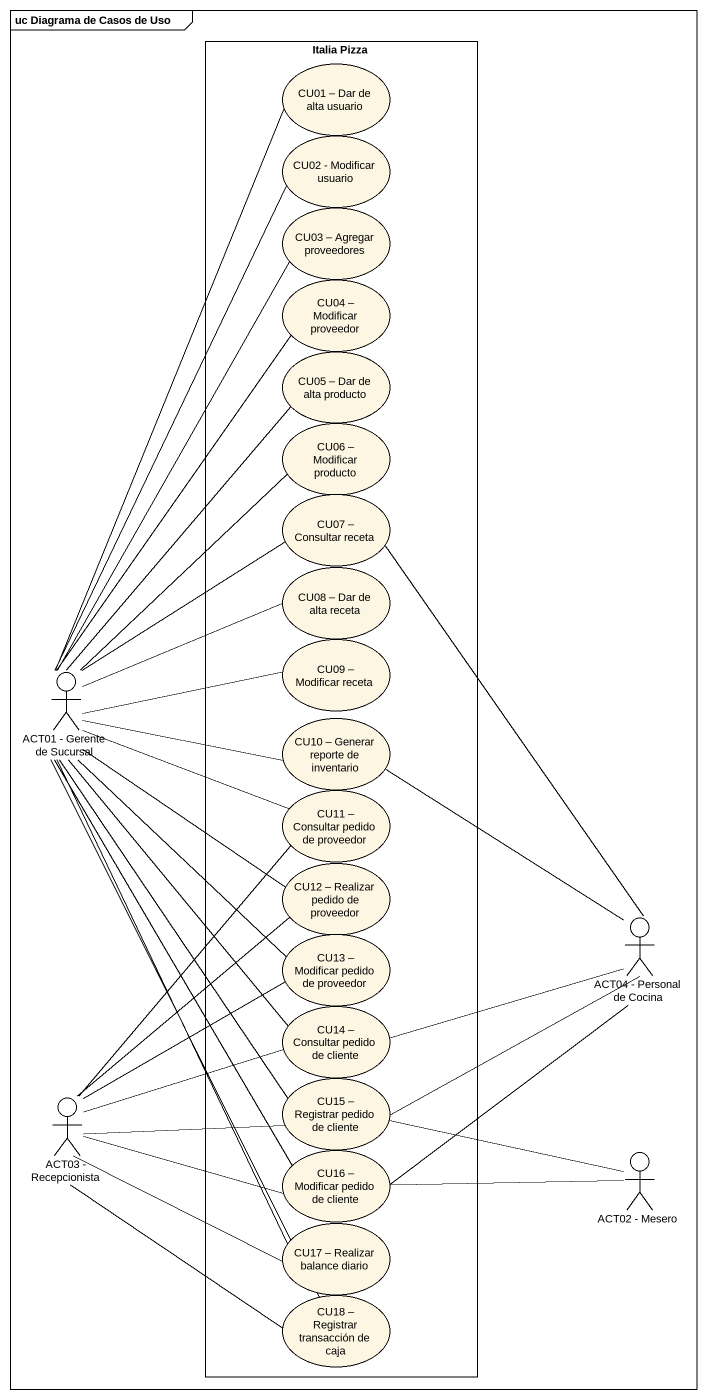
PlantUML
@startuml
mainframe uc Diagrama de Casos de Uso
rectangle "Italia Pizza" as Italia_Pizza {
  usecase "CU01 – Dar de alta usuario" as CU01_Dar_de_alta_usuario
  usecase "CU02 - Modificar usuario" as CU02_Modificar_usuario
  usecase "CU03 – Agregar proveedores" as CU03_Agregar_proveedores
  usecase "CU04 – Modificar proveedor" as CU04_Modificar_proveedor
  usecase "CU05 – Dar de alta producto" as CU05_Dar_de_alta_producto
  usecase "CU06 – Modificar producto" as CU06_Modificar_producto
  usecase "CU07 – Consultar receta" as CU07_Consultar_receta
  usecase "CU08 – Dar de alta receta" as CU08_Dar_de_alta_receta
  usecase "CU09 – Modificar receta" as CU09_Modificar_receta
  usecase "CU10 – Generar reporte de inventario" as CU10_Generar_reporte_de
  usecase "CU11 – Consultar pedido de proveedor" as CU11_Consultar_pedido_de
  usecase "CU12 – Realizar pedido de proveedor" as CU12_Realizar_pedido_de
  usecase "CU13 – Modificar pedido de proveedor" as CU13_Modificar_pedido_de
  usecase "CU14 – Consultar pedido de cliente" as CU14_Consultar_pedido_de
  usecase "CU15 – Registrar pedido de cliente" as CU15_Registrar_pedido_de
  usecase "CU16 – Modificar pedido de cliente" as CU16_Modificar_pedido_de
  usecase "CU17 – Realizar balance diario" as CU17_Realizar_balance_diario
  usecase "CU18 – Registrar transacción de caja" as CU18_Registrar_transacción
}
actor "ACT01 - Gerente de Sucursal" as ACT01_Gerente_de_Sucursal
actor "ACT04 - Personal de Cocina" as ACT04_Personal_de_Cocina
actor "ACT03 - Recepcionista" as ACT03_Recepcionista
actor "ACT02 - Mesero" as ACT02_Mesero
CU05_Dar_de_alta_producto -- ACT01_Gerente_de_Sucursal
CU06_Modificar_producto -- ACT01_Gerente_de_Sucursal
CU07_Consultar_receta -- ACT04_Personal_de_Cocina
CU08_Dar_de_alta_receta -left- ACT01_Gerente_de_Sucursal
CU09_Modificar_receta -left- ACT01_Gerente_de_Sucursal
ACT01_Gerente_de_Sucursal -up- CU01_Dar_de_alta_usuario
ACT01_Gerente_de_Sucursal -up- CU02_Modificar_usuario
ACT01_Gerente_de_Sucursal -up- CU03_Agregar_proveedores
ACT01_Gerente_de_Sucursal -up- CU04_Modificar_proveedor
ACT01_Gerente_de_Sucursal -up- CU07_Consultar_receta
ACT01_Gerente_de_Sucursal -right- CU10_Generar_reporte_de
ACT01_Gerente_de_Sucursal -right- CU11_Consultar_pedido_de
ACT01_Gerente_de_Sucursal -- CU12_Realizar_pedido_de
ACT01_Gerente_de_Sucursal -- CU13_Modificar_pedido_de
ACT01_Gerente_de_Sucursal -- CU14_Consultar_pedido_de
ACT01_Gerente_de_Sucursal -- CU15_Registrar_pedido_de
ACT01_Gerente_de_Sucursal -- CU16_Modificar_pedido_de
CU10_Generar_reporte_de -- ACT04_Personal_de_Cocina
CU14_Consultar_pedido_de -right- ACT04_Personal_de_Cocina
ACT03_Recepcionista -up- CU11_Consultar_pedido_de
ACT03_Recepcionista -up- CU12_Realizar_pedido_de
ACT03_Recepcionista -up- CU13_Modificar_pedido_de
ACT03_Recepcionista -right- CU14_Consultar_pedido_de
CU15_Registrar_pedido_de -right- ACT04_Personal_de_Cocina
CU15_Registrar_pedido_de -left- ACT03_Recepcionista
CU16_Modificar_pedido_de -up- ACT04_Personal_de_Cocina
CU16_Modificar_pedido_de -left- ACT03_Recepcionista
ACT02_Mesero -left- CU15_Registrar_pedido_de
ACT02_Mesero -left- CU16_Modificar_pedido_de
CU17_Realizar_balance_diario -up- ACT01_Gerente_de_Sucursal
CU17_Realizar_balance_diario -left- ACT03_Recepcionista
CU18_Registrar_transacción -up- ACT01_Gerente_de_Sucursal
CU18_Registrar_transacción -up- ACT03_Recepcionista
@enduml
